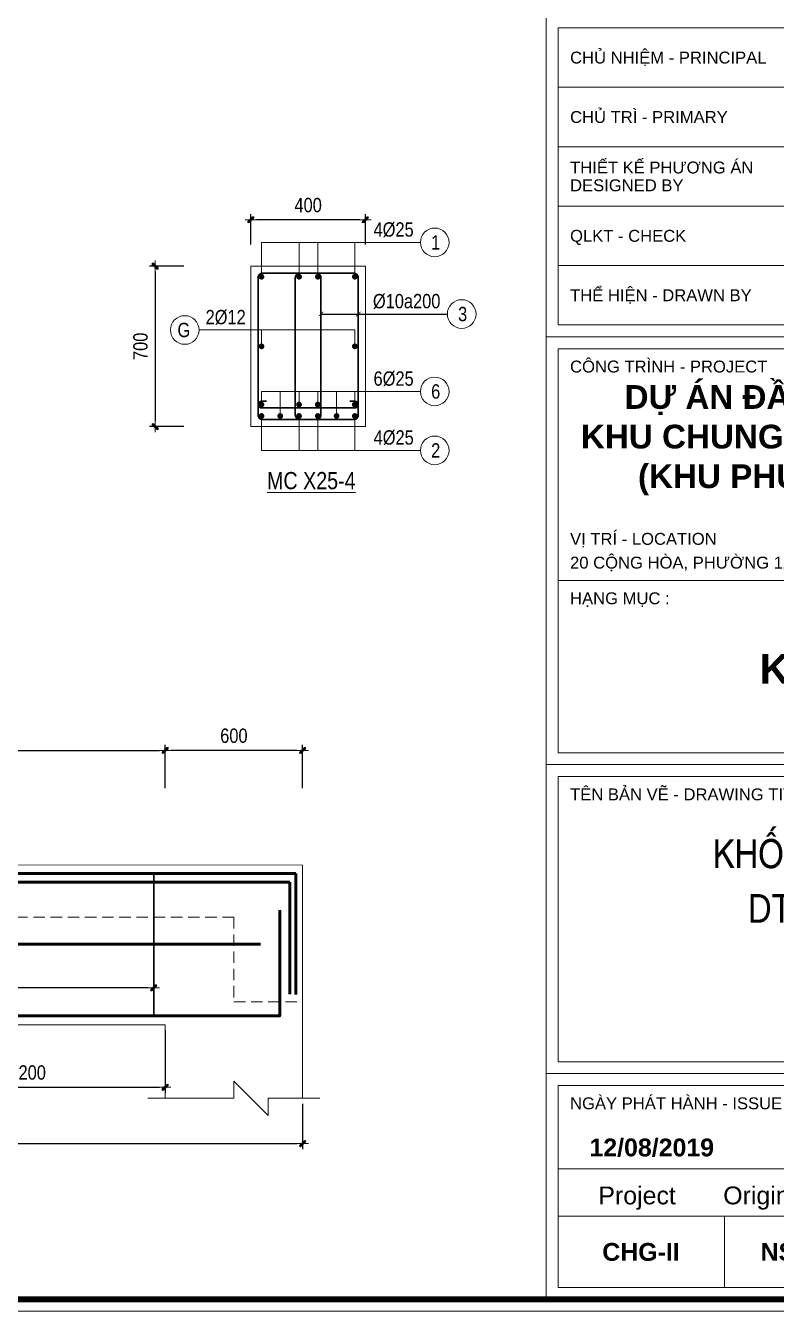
# Model space of a CAD drawing. Header units: millimetres. Extents: x 397144 to 8960116, y 345581 to 674207.
# Drawn here: x 4969192 to 4972467, y 648891 to 654500 of the extents above; entities that cross this region are included whole.
import ezdxf
from ezdxf.enums import TextEntityAlignment as Align
from ezdxf.xclip import XClip

# ---------------------------------------------------------------- set-up
doc = ezdxf.new("R2010")
doc.units = ezdxf.units.MM
doc.header["$XCLIPFRAME"] = 0
doc.header["$PDSIZE"] = -10
doc.linetypes.add('CENTER', pattern=[2, 1.25, -0.25, 0.25, -0.25])
doc.linetypes.add('HIDDEN', pattern=[0.375, 0.25, -0.125])
doc.layers.get('0').update_dxf_attribs({"linetype": 'CONTINUOUS'})
doc.layers.get('Defpoints').update_dxf_attribs({"color": 12, "linetype": 'CONTINUOUS'})
for name, color, linetype, lineweight in [('CDAI', 8, 'CONTINUOUS', 30), ('CHUNHO', 7, 'CENTER', 13), ('CTHEP', 2, 'CONTINUOUS', 50), ('DBAO', 3, 'CONTINUOUS', 20), ('DGIONG', 4, 'CONTINUOUS', 13), ('KTH', 150, 'CONTINUOUS', 5), ('Net khuat', 8, 'HIDDEN', 13), ('STICK', 1, 'CONTINUOUS', 9), ('TEXT', 7, 'CONTINUOUS', 15)]:
    doc.layers.add(name, color=color, linetype=linetype, lineweight=lineweight)
doc.styles.add('CHG_XX_Khung ten$0$A1 BORDER$0$ARIAL', font='arial.ttf')
doc.styles.add('CHG_XX_Khung ten$0$A1 BORDER$0$Arial - Bold', font='arialbd.ttf', dxfattribs={"height": 2.5})
doc.styles.add('CHG_XX_Khung ten$0$title block pccc$0$ARIAL', font='arial.ttf')
doc.styles.add('Star-HelCon', font='VHELVCN_0.TTF')
doc.styles.add('TTP-HelCon', font='VHELVCN_0.TTF')
doc.styles.add('VNI-HELVE-CONDENSE', font='VHELVCN_0.TTF')
doc.dimstyles.new('kc-25', dxfattribs={"dimtxt": 62.5, "dimasz": 20, "dimexe": 20, "dimexo": 50, "dimgap": 25, "dimtad": 3, "dimdec": 0, "dimzin": 0, "dimdsep": 46, "dimtxsty": 'VNI-HELVE-CONDENSE', "dimblk": 'DIM', "dimcen": 2.5, "dimclrd": 256, "dimclre": 154, "dimclrt": 7, "dimaunit": 1, "dimadec": 0, "dimazin": 0, "dimtfac": 1, "dimtdec": 0, "dimtix": 1, "dimtmove": 0, "dimatfit": 3, "dimldrblk": 'DOT', "dimfxl": 1, "dimtolj": 1, "dimtzin": 0, "dimarcsym": 0})
doc.dimstyles.new('TTP-25', dxfattribs={"dimscale": 25, "dimtxt": 2.5, "dimasz": 1, "dimexe": 1, "dimexo": 1, "dimgap": 0.09, "dimtad": 0, "dimdec": 4, "dimrnd": 5, "dimzin": 9, "dimdsep": 46, "dimtxsty": 'TTP-HelCon', "dimblk": 'Stick1', "dimcen": 0.09, "dimdle": 1.5, "dimclrd": 256, "dimclre": 256, "dimclrt": 7, "dimadec": 0, "dimazin": 0, "dimtfac": 1, "dimtdec": 4, "dimtmove": 0, "dimatfit": 3, "dimldrblk": '_ArchTick1', "dimfxl": 1, "dimtvp": 1, "dimtolj": 1, "dimtzin": 0, "dimarcsym": 0})

# ---------------------------------------------------------------- blocks, each defined once
blk = doc.blocks.new('CHG_XX_Khung ten')
for p, q in [((687, 577), (687, 17)), ((687, 179), (824, 179)), ((687, 107), (824, 107)), ((687, 55), (824, 55))]:
    blk.add_line(p, q)
at = {"linetype": 'Continuous'}
for p, q in [((689, 39), (822, 39)), ((716.98, 31), (716.98, 19))]:
    blk.add_line(p, q, dxfattribs=at)
blk.add_lwpolyline([(15, 579), (826, 579), (826, 15), (15, 15)], close=True)
at = {"color": 4, "linetype": 'Continuous', "const_width": 1}
blk.add_lwpolyline([(17, 577), (824, 577), (824, 17), (17, 17)], close=True, dxfattribs=at)
at = {"color": 9, "linetype": 'Continuous'}
for points in [[(822, 221), (689, 221), (689, 231), (822, 231)], [(822, 211), (689, 211), (689, 221), (822, 221)], [(822, 201), (689, 201), (689, 211), (822, 211)], [(822, 191), (689, 191), (689, 201), (822, 201)], [(822, 181), (689, 181), (689, 191), (822, 191)]]:
    blk.add_lwpolyline(points, close=True, dxfattribs=at)
blk.add_lwpolyline([(822, 211), (689, 211), (822, 211)], dxfattribs=at)
at = {"linetype": 'Continuous'}
for points in [[(689, 177), (822, 177), (822, 138), (689, 138)], [(689, 109), (822, 109), (822, 138), (689, 138)], [(689, 105), (822, 105), (822, 57), (689, 57)], [(689, 53), (822, 53), (822, 31), (689, 31)], [(822, 19), (689, 19), (689, 31), (822, 31)]]:
    blk.add_lwpolyline(points, close=True, dxfattribs=at)
for s, style, p in [('CHỦ NHIỆM - PRINCIPAL', 'CHG_XX_Khung ten$0$title block pccc$0$ARIAL', (691, 226)), ('CHỦ TRÌ - PRIMARY', 'CHG_XX_Khung ten$0$title block pccc$0$ARIAL', (691, 216)), ('THIẾT KẾ PHƯƠNG ÁN', 'CHG_XX_Khung ten$0$title block pccc$0$ARIAL', (691, 207.5)), ('DESIGNED BY', 'CHG_XX_Khung ten$0$title block pccc$0$ARIAL', (691, 204.5)), ('QLKT - CHECK', 'CHG_XX_Khung ten$0$title block pccc$0$ARIAL', (691, 196)), ('THỂ HIỆN - DRAWN BY', 'CHG_XX_Khung ten$0$title block pccc$0$ARIAL', (691, 186)), ('CÔNG TRÌNH - PROJECT', 'CHG_XX_Khung ten$0$A1 BORDER$0$ARIAL', (691, 174)), ('VỊ TRÍ - LOCATION', 'CHG_XX_Khung ten$0$A1 BORDER$0$ARIAL', (691, 145)), ('20 CỘNG HÒA, PHƯỜNG 12, QUẬN TÂN BÌNH, TP. HCM', 'CHG_XX_Khung ten$0$A1 BORDER$0$ARIAL', (691, 141)), ('HẠNG MỤC :', 'CHG_XX_Khung ten$0$A1 BORDER$0$ARIAL', (691, 135)), ('TÊN BẢN VẼ - DRAWING TITTLE', 'CHG_XX_Khung ten$0$A1 BORDER$0$ARIAL', (691, 102)), ('NGÀY PHÁT HÀNH - ISSUE DATE', 'CHG_XX_Khung ten$0$A1 BORDER$0$ARIAL', (691, 50))]:
    blk.add_text(s, height=2, dxfattribs=dict(style=style)).set_placement(p, align=Align.MIDDLE_LEFT)
for s, style, p in [('12/08/2019', 'CHG_XX_Khung ten$0$A1 BORDER$0$Arial - Bold', (704.75, 42.57)), ('Project', 'CHG_XX_Khung ten$0$A1 BORDER$0$ARIAL', (702.28, 34.5)), ('Originator', 'CHG_XX_Khung ten$0$A1 BORDER$0$ARIAL', (725.98, 34.5)), ('CHG-II', 'CHG_XX_Khung ten$0$A1 BORDER$0$Arial - Bold', (702.94, 25)), ('NS', 'CHG_XX_Khung ten$0$A1 BORDER$0$Arial - Bold', (725.98, 25))]:
    blk.add_text(s, height=3, dxfattribs=dict(style=style)).set_placement(p, align=Align.MIDDLE_CENTER)
at = {"attachment_point": 2, "style": 'CHG_XX_Khung ten$0$A1 BORDER$0$Arial - Bold'}
for s, insert, char_height, width in [('DỰ ÁN ĐẦU TƯ XÂY DỰNG KINH DOANH\\PKHU CHUNG CƯ - THƯƠNG MẠI - VĂN PHÒNG\\P(KHU PHỨC HỢP CÔNG HÒA GARDEN)', (755.4, 170.88), 4, 159.8745), ('KHỐI NHÀ A , B , C', (754.52, 125.61), 5, 104.1229)]:
    blk.add_mtext(s, dxfattribs=dict(at, insert=insert, char_height=char_height, width=width))
blk = doc.blocks.new('Stick1')
at = {"layer": 'STICK'}
h = blk.add_hatch(color=256, dxfattribs=at)
edge = h.paths.add_edge_path()
edge.add_line((0.3, 0.5), (-0.5, -0.3))
edge.add_arc((-0.4, -0.4), 0.141, 135, 315)
edge.add_line((-0.3, -0.5), (0.5, 0.3))
edge.add_arc((0.4, 0.4), 0.141, 315, 495)
blk.add_line((1, 0), (-1, 0), dxfattribs=at)
blk.add_lwpolyline([(0.3, 0.5), (-0.5, -0.3, 1), (-0.3, -0.5), (0.5, 0.3, 1), (0.3, 0.5, 1)], format="xyb", dxfattribs=at)
blk = doc.blocks.new('*D824')
at = {"layer": 'Defpoints', "color": 0, "transparency": 16777216}
for p in [(4969800.3, 651337.8), (4969800.3, 651148.8), (4970400.3, 651148.8)]:
    blk.add_point(p, dxfattribs=at)
at = {"layer": 'KTH', "lineweight": -2, "transparency": 16777216}
for p, q in [((4969800.3, 651173.8), (4969800.3, 651362.8)), ((4970400.3, 651173.8), (4970400.3, 651362.8)), ((4970375.3, 651337.8), (4969825.3, 651337.8))]:
    blk.add_line(p, q, dxfattribs=at)
at = {"layer": 'KTH', "lineweight": -2, "transparency": 16777216, "xscale": 25, "yscale": 25, "zscale": 25, "rotation": 180}
blk.add_blockref('Stick1', (4969800.3, 651337.8), dxfattribs=at)
at = {"layer": 'KTH', "lineweight": -2, "transparency": 16777216, "xscale": 25, "yscale": 25, "zscale": 25}
blk.add_blockref('Stick1', (4970400.3, 651337.8), dxfattribs=at)
at = {"layer": 'KTH', "color": 7, "transparency": 16777216, "insert": (4970100.3, 651401.7), "char_height": 62.5, "attachment_point": 5, "style": 'TTP-HelCon'}
blk.add_mtext('\\A1;600', dxfattribs=at)
blk = doc.blocks.new('_ArchTick1')
at = {"color": 0, "const_width": 3.81}
blk.add_lwpolyline([(-12.7, -12.7), (12.7, 12.7)], dxfattribs=at)
blk = doc.blocks.new('*D825')
at = {"layer": 'Defpoints', "color": 0, "transparency": 16777216}
for p in [(4967850.3, 650376.1), (4969750.3, 650372.2), (4967850.3, 650302.1)]:
    blk.add_point(p, dxfattribs=at)
at = {"layer": 'KTH', "lineweight": -2, "transparency": 16777216}
for p, q in [((4967850.3, 650351.1), (4967850.3, 650277.1)), ((4969750.3, 650347.2), (4969750.3, 650277.1)), ((4969725.3, 650302.1), (4967875.3, 650302.1))]:
    blk.add_line(p, q, dxfattribs=at)
at = {"layer": 'KTH', "lineweight": -2, "transparency": 16777216, "xscale": 25, "yscale": 25, "zscale": 25, "rotation": 180}
blk.add_blockref('Stick1', (4967850.3, 650302.1), dxfattribs=at)
at = {"layer": 'KTH', "lineweight": -2, "transparency": 16777216, "xscale": 25, "yscale": 25, "zscale": 25}
blk.add_blockref('Stick1', (4969750.3, 650302.1), dxfattribs=at)
at = {"layer": 'KTH', "color": 7, "transparency": 16777216, "insert": (4968800.3, 650372.1), "char_height": 62.5, "attachment_point": 5, "style": 'TTP-HelCon'}
blk.add_mtext('\\A1;4Þ10a150-3', dxfattribs=at)
blk = doc.blocks.new('*D826')
at = {"layer": 'Defpoints', "color": 0, "transparency": 16777216}
for p in [(4969800.3, 651337.8), (4967850.3, 651148.8), (4969800.3, 651148.8)]:
    blk.add_point(p, dxfattribs=at)
at = {"layer": 'KTH', "lineweight": -2, "transparency": 16777216}
for p, q in [((4967850.3, 651173.8), (4967850.3, 651362.8)), ((4969800.3, 651173.8), (4969800.3, 651362.8)), ((4967875.3, 651337.8), (4969775.3, 651337.8))]:
    blk.add_line(p, q, dxfattribs=at)
at = {"layer": 'KTH', "lineweight": -2, "transparency": 16777216, "xscale": 25, "yscale": 25, "zscale": 25, "rotation": 180}
blk.add_blockref('Stick1', (4967850.3, 651337.8), dxfattribs=at)
at = {"layer": 'KTH', "lineweight": -2, "transparency": 16777216, "xscale": 25, "yscale": 25, "zscale": 25}
blk.add_blockref('Stick1', (4969800.3, 651337.8), dxfattribs=at)
at = {"layer": 'KTH', "color": 7, "transparency": 16777216, "insert": (4968825.3, 651401.7), "char_height": 62.5, "attachment_point": 5, "style": 'TTP-HelCon'}
blk.add_mtext('\\A1;1950', dxfattribs=at)
blk = doc.blocks.new('*D815')
at = {"layer": 'Defpoints', "color": 0, "transparency": 16777216}
for p in [(4962048.2, 649820.4), (4970400.3, 649820.4), (4970400.3, 649622.4)]:
    blk.add_point(p, dxfattribs=at)
at = {"layer": 'KTH', "lineweight": -2, "transparency": 16777216}
for p, q in [((4962048.2, 649795.4), (4962048.2, 649597.4)), ((4970400.3, 649795.4), (4970400.3, 649597.4)), ((4962073.2, 649622.4), (4970375.3, 649622.4))]:
    blk.add_line(p, q, dxfattribs=at)
at = {"layer": 'KTH', "lineweight": -2, "transparency": 16777216, "xscale": 25, "yscale": 25, "zscale": 25, "rotation": 180}
blk.add_blockref('Stick1', (4962048.2, 649622.4), dxfattribs=at)
at = {"layer": 'KTH', "lineweight": -2, "transparency": 16777216, "xscale": 25, "yscale": 25, "zscale": 25}
blk.add_blockref('Stick1', (4970400.3, 649622.4), dxfattribs=at)
at = {"layer": 'KTH', "color": 7, "transparency": 16777216, "insert": (4966224.2, 649686.2), "char_height": 62.5, "attachment_point": 5, "style": 'TTP-HelCon'}
blk.add_mtext('\\A1;8350', dxfattribs=at)
blk = doc.blocks.new('*D814')
at = {"layer": 'Defpoints', "color": 0, "transparency": 16777216}
for p in [(4968600.3, 650142.6), (4969800.3, 650142.6), (4969800.3, 649868.3)]:
    blk.add_point(p, dxfattribs=at)
at = {"layer": 'KTH', "lineweight": -2, "transparency": 16777216}
for p, q in [((4968600.3, 650117.6), (4968600.3, 649843.3)), ((4969800.3, 650117.6), (4969800.3, 649843.3)), ((4968625.3, 649868.3), (4969775.3, 649868.3))]:
    blk.add_line(p, q, dxfattribs=at)
at = {"layer": 'KTH', "lineweight": -2, "transparency": 16777216, "xscale": 25, "yscale": 25, "zscale": 25, "rotation": 180}
blk.add_blockref('Stick1', (4968600.3, 649868.3), dxfattribs=at)
at = {"layer": 'KTH', "lineweight": -2, "transparency": 16777216, "xscale": 25, "yscale": 25, "zscale": 25}
blk.add_blockref('Stick1', (4969800.3, 649868.3), dxfattribs=at)
at = {"layer": 'KTH', "color": 7, "transparency": 16777216, "insert": (4969200.3, 649932.2), "char_height": 62.5, "attachment_point": 5, "style": 'TTP-HelCon'}
blk.add_mtext('\\A1;1200', dxfattribs=at)
blk = doc.blocks.new('*D1195')
at = {"layer": 'Defpoints', "color": 0, "ltscale": 500, "transparency": 16777216}
for p in [(4970174.3, 653653.1), (4970174.3, 653519.9), (4970674.3, 653519.9)]:
    blk.add_point(p, dxfattribs=at)
at = {"layer": 'KTH', "lineweight": -2, "ltscale": 500, "transparency": 16777216}
for p, q in [((4970174.3, 653544.9), (4970174.3, 653678.1)), ((4970649.3, 653653.1), (4970199.3, 653653.1)), ((4970674.3, 653544.9), (4970674.3, 653678.1))]:
    blk.add_line(p, q, dxfattribs=at)
at = {"layer": 'KTH', "lineweight": -2, "ltscale": 500, "transparency": 16777216, "xscale": 25, "yscale": 25, "zscale": 25, "rotation": 180}
blk.add_blockref('Stick1', (4970174.3, 653653.1), dxfattribs=at)
at = {"layer": 'KTH', "lineweight": -2, "ltscale": 500, "transparency": 16777216, "xscale": 25, "yscale": 25, "zscale": 25}
blk.add_blockref('Stick1', (4970674.3, 653653.1), dxfattribs=at)
at = {"layer": 'KTH', "color": 7, "ltscale": 500, "transparency": 16777216, "insert": (4970424.3, 653717), "char_height": 62.5, "attachment_point": 5, "style": 'TTP-HelCon'}
blk.add_mtext('\\A1;400', dxfattribs=at)
blk = doc.blocks.new('*D1196')
at = {"layer": 'Defpoints', "color": 0, "ltscale": 500, "transparency": 16777216}
for p in [(4969906.5, 653450.9), (4969756.7, 652750.9), (4969906.5, 652750.9)]:
    blk.add_point(p, dxfattribs=at)
at = {"layer": 'KTH', "lineweight": -2, "ltscale": 500, "transparency": 16777216}
for p, q in [((4969881.5, 653450.9), (4969731.7, 653450.9)), ((4969756.7, 653425.9), (4969756.7, 652775.9)), ((4969881.5, 652750.9), (4969731.7, 652750.9))]:
    blk.add_line(p, q, dxfattribs=at)
at = {"layer": 'KTH', "lineweight": -2, "ltscale": 500, "transparency": 16777216, "xscale": 25, "yscale": 25, "zscale": 25}
for p, rotation in [((4969756.7, 653450.9), 90), ((4969756.7, 652750.9), 270)]:
    blk.add_blockref('Stick1', p, dxfattribs=dict(at, rotation=rotation))
at = {"layer": 'KTH', "color": 7, "ltscale": 500, "transparency": 16777216, "insert": (4969692.8, 653100.9), "char_height": 62.5, "attachment_point": 5, "rotation": 90, "style": 'TTP-HelCon'}
blk.add_mtext('\\A1;700', dxfattribs=at)
blk = doc.blocks.new('DIM')
h = blk.add_hatch(color=1)
h.paths.add_polyline_path([(0.49, 0.29, 1), (0.29, 0.49), (-0.19, 0), (0.19, 0)])
h.paths.add_polyline_path([(0.19, 0), (-0.19, 0), (-0.49, -0.29, 1), (-0.29, -0.49)])
at = {"color": 9}
for p, q in [((-0.19, 0), (-1.5, 0)), ((0.19, 0), (1.5, 0))]:
    blk.add_line(p, q, dxfattribs=at)
at = {"color": 1}
for p, q in [((-0.49, -0.29), (0.29, 0.49)), ((-0.29, -0.49), (0.49, 0.29)), ((-0.19, 0), (0.19, 0))]:
    blk.add_line(p, q, dxfattribs=at)
blk.add_arc((-0.39, -0.39), 0.138, 135, 315, dxfattribs=at)
blk = doc.blocks.new('*D8885')
at = {"layer": 'Defpoints', "color": 0, "transparency": 16777216}
for p in [(5189578.2, 636407.1), (5195528.2, 636407.1), (5189578.2, 636209.1)]:
    blk.add_point(p, dxfattribs=at)
at = {"layer": 'KTH', "lineweight": -2, "transparency": 16777216}
for p, q in [((5189578.2, 636382.1), (5189578.2, 636184.1)), ((5195528.2, 636382.1), (5195528.2, 636184.1)), ((5195503.2, 636209.1), (5189603.2, 636209.1))]:
    blk.add_line(p, q, dxfattribs=at)
at = {"layer": 'KTH', "lineweight": -2, "transparency": 16777216, "xscale": 25, "yscale": 25, "zscale": 25, "rotation": 180}
blk.add_blockref('Stick1', (5189578.2, 636209.1), dxfattribs=at)
at = {"layer": 'KTH', "lineweight": -2, "transparency": 16777216, "xscale": 25, "yscale": 25, "zscale": 25}
blk.add_blockref('Stick1', (5195528.2, 636209.1), dxfattribs=at)
at = {"layer": 'KTH', "color": 7, "transparency": 16777216, "insert": (5192553.2, 636273), "char_height": 62.5, "attachment_point": 5, "style": 'TTP-HelCon'}
blk.add_mtext('\\A1;5950', dxfattribs=at)
blk = doc.blocks.new('AX-24')
at = {"layer": 'CTHEP'}
for points in [[(5212250.31871, 636859.86833), (5212250.31871, 637388.05554), (5189209.16681, 637388.13109)], [(5189267.40577, 637142.5212), (5189267.40577, 636866.13113), (5195699.2967, 636866.10997), (5196279.15845, 636766.10807), (5204880.31517, 636766.07978), (5205454.36068, 636866.07789), (5212188.48587, 636866.05575), (5212188.48587, 637288.93126)]]:
    blk.add_lwpolyline(points, dxfattribs=at)
at = {"layer": 'DBAO'}
for points in [[(5189629.16681, 637735.52543), (5189629.16681, 637427.13109), (5195805.6519, 637426.97332)], [(5189629.16681, 636407.13109), (5189629.16681, 636827.13109), (5195680.29063, 636827.10119)]]:
    blk.add_lwpolyline(points, dxfattribs=at)
at = {"layer": 'Net khuat', "ltscale": 200}
blk.add_lwpolyline([(5189179.16681, 636827.13109), (5189179.16681, 636827.13109), (5189479.16681, 636827.13109), (5189479.16681, 637197.13109), (5212330.31656, 637197.0553)], dxfattribs=at)
at = {"layer": 'KTH'}
dim = blk.add_linear_dim(base=(5189578.22142, 636209.15), p1=(5195528.22142, 636407.12787), p2=(5189578.22142, 636407.13109), dimstyle='TTP-25', override={"dimtmove": 1}, dxfattribs=at)
dim.commit()
dim.dimension.update_dxf_attribs({"geometry": '*D8885', "text_midpoint": (5192553.22142, 636272.98333)})

msp = doc.modelspace()

# ---------------------------------------------------------------- block references
at = {"layer": 'CDAI'}
ref = msp.add_blockref('AX-24', (-219328.79479, 13182.20436), dxfattribs=at)
XClip(ref).set_block_clipping_path([(5195431.0983060338, 635760.3728945049), (5212458.2112679482, 638174.9767266086)])
at = {"layer": 'KTH', "ltscale": 0.8, "xscale": 25.92478421702978, "yscale": 25.92478421702978, "zscale": 25.92478421702978}
msp.add_blockref('CHG_XX_Khung ten', (4953653.34321, 648501.85593), dxfattribs=at)

# ---------------------------------------------------------------- next in the draw order: linework, layer by layer
at = {"layer": 'CDAI', "ltscale": 52.5}
msp.add_line((4969750.26965, 650805.44696), (4969750.26965, 650179.44494), dxfattribs=at)
at = {"layer": 'CDAI'}
for points in [[(4970224.27648, 653419.64043), (4970624.27648, 653419.64043, -0.4142135624), (4970643.02648, 653400.89043), (4970643.02648, 652800.89043, -0.4142135624), (4970624.27648, 652782.14043), (4970224.27648, 652782.14043, -0.4142135624), (4970205.52648, 652800.89043), (4970205.52648, 653400.89043, -0.4142135624)], [(4970387.02648, 653419.64043), (4970461.52648, 653419.64043, -0.4142135624), (4970480.27648, 653400.89043), (4970480.27648, 652800.89043, -0.4142135624), (4970461.52648, 652782.14043), (4970387.02648, 652782.14043, -0.4142135624), (4970368.27648, 652800.89043), (4970368.27648, 653400.89043, -0.4142135624)]]:
    msp.add_lwpolyline(points, format="xyb", close=True, dxfattribs=at)
msp.add_lwpolyline([(4970242.44647, 652862.14043), (4970220.52648, 652862.14043, 0.4142135624), (4970205.52648, 652847.14043), (4970205.52648, 652847.14043, 0.4142135624), (4970220.52648, 652832.14043), (4970628.02648, 652832.14043, 0.4142135624), (4970643.02648, 652847.14043), (4970643.02648, 652847.14043, 0.4142135624), (4970628.02648, 652862.14043), (4970606.10648, 652862.14043)], format="xyb", dxfattribs=at)
at = {"layer": 'CTHEP'}
for p, q in [((4970370.29615, 650273.33494), (4970370.29615, 650801.44313)), ((4967850.26965, 650762.60973), (4970343.81557, 650762.61791)), ((4970343.81557, 650762.61791), (4970343.81557, 650273.81792)), ((4961935.04127, 650492.58257), (4970215.95008, 650492.54046))]:
    msp.add_line(p, q, dxfattribs=at)
at = {"layer": 'CTHEP', "const_width": 12.5}
for points in [[(4970214.27648, 653404.64043, 1), (4970226.77648, 653404.64043, 1)], [(4970378.27648, 653404.64043, 1), (4970390.77648, 653404.64043, 1)], [(4970460.27648, 653404.64043, 1), (4970472.77648, 653404.64043, 1)], [(4970621.77648, 653404.64043, 1), (4970634.27648, 653404.64043, 1)], [(4970226.77648, 653100.89043, -1), (4970214.27648, 653100.89043, -1)], [(4970621.77648, 653100.89043, 1), (4970634.27648, 653100.89043, 1)], [(4970214.27648, 652847.14043, 1), (4970226.77648, 652847.14043, 1)], [(4970378.27648, 652847.14043, 1), (4970390.77648, 652847.14043, 1)], [(4970460.27648, 652847.14043, 1), (4970472.77648, 652847.14043, 1)], [(4970621.77648, 652847.14043, 1), (4970634.27648, 652847.14043, 1)], [(4970214.27648, 652797.14043, 1), (4970226.77648, 652797.14043, 1)], [(4970296.27648, 652797.14043, 1), (4970308.77648, 652797.14043, 1)], [(4970378.27648, 652797.14043, 1), (4970390.77648, 652797.14043, 1)], [(4970460.27648, 652797.14043, 1), (4970472.77648, 652797.14043, 1)], [(4970542.27648, 652797.14043, 1), (4970554.77648, 652797.14043, 1)], [(4970621.77648, 652797.14043, 1), (4970634.27648, 652797.14043, 1)]]:
    msp.add_lwpolyline(points, format="xyb", close=True, dxfattribs=at)
at = {"layer": 'CTHEP'}
for points in [[(4970370.29615, 650801.44313), (4954930.29184, 650801.49375), (4954930.29184, 650275.0005)], [(4955007.3198, 650718.48374), (4955007.3198, 650279.49342), (4961699.66115, 650279.47141), (4962300.29422, 650179.46944), (4970300.29615, 650179.44313), (4970300.29615, 650640.6003)]]:
    msp.add_lwpolyline(points, dxfattribs=at)
at = {"layer": 'DBAO', "flags": 128}
for points in [[(4970174.27648, 653450.89043), (4970674.27648, 653450.89043)], [(4970674.27648, 653450.89043), (4970674.27648, 652750.89043), (4970174.27648, 652750.89043), (4970174.27648, 653450.89043)]]:
    msp.add_lwpolyline(points, dxfattribs=at)
at = {"layer": 'DBAO'}
for points in [[(4962048.19908, 650840.31806), (4970400.29616, 650836.84619), (4970400.29616, 650240.44313), (4970400.29616, 650240.44313), (4970400.29616, 649820.44313)], [(4962300.29422, 649820.21327), (4962300.29422, 650140.21327), (4969800.26863, 650140.44696), (4969800.26536, 649820.4462)]]:
    msp.add_lwpolyline(points, dxfattribs=at)
at = {"layer": 'DGIONG'}
for p, q in [((4970220.52648, 653404.64043), (4970220.52648, 653554.64043)), ((4970220.52648, 653554.64043), (4970914.27648, 653554.64043)), ((4970384.52648, 653404.64043), (4970384.52648, 653554.64043)), ((4970466.52648, 653404.64043), (4970466.52648, 653554.64043)), ((4970628.02648, 653404.64043), (4970628.02648, 653554.64043)), ((4970628.02648, 653172.27221), (4969948.47896, 653172.27221)), ((4970220.52648, 653100.89043), (4970220.52648, 653172.27221)), ((4970628.02648, 653100.89043), (4970628.02648, 653172.27221)), ((4970220.52648, 652904.10822), (4970914.27648, 652904.10822)), ((4970220.52648, 652847.14043), (4970220.52648, 652904.10822)), ((4970302.52648, 652797.14043), (4970302.52648, 652904.10822)), ((4970384.52648, 652847.14043), (4970384.52648, 652904.10822)), ((4970466.52648, 652847.14043), (4970466.52648, 652904.10822)), ((4970548.52648, 652797.14043), (4970548.52648, 652904.10822)), ((4970628.02648, 652847.14043), (4970628.02648, 652904.10822)), ((4970220.52648, 652647.14043), (4970220.52648, 652797.14043)), ((4970384.52648, 652647.14043), (4970384.52648, 652797.14043)), ((4970466.52648, 652647.14043), (4970466.52648, 652797.14043)), ((4970628.02648, 652647.14043), (4970628.02648, 652797.14043)), ((4970220.52648, 652647.14043), (4970914.27648, 652647.14043))]:
    msp.add_line(p, q, dxfattribs=at)
msp.add_lwpolyline([(4969725.26965, 649820.44696), (4970100.29615, 649820.44313), (4970100.29615, 649895.44313), (4970250.29615, 649745.44313), (4970250.29615, 649820.44313), (4970475.29616, 649820.44313)], dxfattribs=at)
for centre in [(4970976.77648, 653554.64043), (4971094.36438, 653241.94205), (4969885.97896, 653172.27221), (4970976.77648, 652904.10822), (4970976.77648, 652647.14043)]:
    msp.add_circle(centre, 62.5, dxfattribs=at)
at = {"layer": 'Net khuat', "ltscale": 200}
msp.add_lwpolyline([(4955500.29423, 650240.38696), (4955500.29423, 650610.49155), (4970100.29616, 650610.44313), (4970100.29616, 650240.44313), (4970100.29616, 650240.44313), (4970400.29616, 650240.44313)], dxfattribs=at)

# ---------------------------------------------------------------- next in the draw order: texts
at = {"layer": 'CHUNHO', "style": 'Star-HelCon'}
for s, p in [('KHOÁI A - CHI TIEÁT DAÀM TAÀNG 1', (4973250.031, 650825.10093)), ('DT1-AX-18 ÑEÁN DT1-AX-22', (4973250.031, 650586.04347))]:
    msp.add_text(s, height=125, dxfattribs=at).set_placement(p, align=Align.CENTER)
at = {"layer": 'TEXT', "style": 'TTP-HelCon'}
for s, p in [('4Þ25', (4970709.73481, 653579.64043)), ('Þ10a200', (4970706.96069, 653266.94205)), ('2Þ12', (4969976.77062, 653197.27221)), ('6Þ25', (4970709.73481, 652929.10822)), ('4Þ25', (4970710.00015, 652672.14043))]:
    msp.add_text(s, height=62.5, dxfattribs=at).set_placement(p)
at = {"layer": 'TEXT', "style": 'Star-HelCon'}
for s, p in [('1', (4970980.94314, 653554.64043)), ('3', (4971098.53105, 653241.94205)), ('G', (4969881.81229, 653172.27221)), ('6', (4970980.94314, 652904.10822)), ('2', (4970980.94314, 652647.14043))]:
    msp.add_text(s, height=62.5, dxfattribs=at).set_placement(p, align=Align.MIDDLE)
at = {"layer": 'TEXT', "style": 'TTP-HelCon'}
msp.add_text('%%UMC X25-4', height=75, dxfattribs=at).set_placement((4970438.15276, 652477.59689), align=Align.CENTER)

# ---------------------------------------------------------------- next in the draw order: dimensions: what is measured, and where the dimension line sits
at = {"layer": 'KTH', "ltscale": 500}
dim = msp.add_linear_dim(base=(4970174.27648, 653653.14043), p1=(4970674.27648, 653519.90237), p2=(4970174.27648, 653519.90237), text='400', dimstyle='TTP-25', override={"dimtxsty": 'TTP-HelCon'}, dxfattribs=at)
dim.commit()
dim.dimension.update_dxf_attribs({"geometry": '*D1195', "text_midpoint": (4970424.27648, 653716.97376)})
dim = msp.add_linear_dim(base=(4969756.65624, 652750.89043), p1=(4969906.48906, 653450.89043), p2=(4969906.48906, 652750.89043), angle=90, dimstyle='TTP-25', override={"dimtxsty": 'TTP-HelCon'}, dxfattribs=at)
dim.commit()
dim.dimension.update_dxf_attribs({"geometry": '*D1196', "text_midpoint": (4969692.82291, 653100.89043)})
at = {"layer": 'KTH'}
dim = msp.add_linear_dim(base=(4969800.26965, 651337.8413), p1=(4967850.26965, 651148.8413), p2=(4969800.26965, 651148.8413), angle=180, dimstyle='TTP-25', override={"dimtmove": 1}, dxfattribs=at)
dim.commit()
dim.dimension.update_dxf_attribs({"geometry": '*D826', "text_midpoint": (4968825.26965, 651401.67464)})
for base, p1, p2, picture, middle in [((4969800.26965, 651337.8413), (4970400.29616, 651148.83747), (4969800.26965, 651148.8413), '*D824', (4970100.2829, 651401.67464)), ((4969800.26699, 649868.33765), (4968600.26699, 650142.56985), (4969800.26699, 650142.5555), '*D814', (4969200.26699, 649932.17099)), ((4970400.29616, 649622.40909), (4962048.19908, 649820.38696), (4970400.29616, 649820.44313), '*D815', (4966224.24762, 649686.24242))]:
    dim = msp.add_linear_dim(base=base, p1=p1, p2=p2, dimstyle='TTP-25', override={"dimtmove": 1}, dxfattribs=at)
    dim.commit()
    dim.dimension.update_dxf_attribs({"geometry": picture, "text_midpoint": middle})
dim = msp.add_linear_dim(base=(4967850.26965, 650302.14202), p1=(4969750.26965, 650372.15521), p2=(4967850.26965, 650376.14203), angle=180, text='4Þ10a150-3', dimstyle='TTP-25', override={"dimtmove": 1}, dxfattribs=at)
dim.commit()
dim.dimension.update_dxf_attribs({"geometry": '*D825', "text_midpoint": (4968800.26965, 650372.05869)})

# ---------------------------------------------------------------- next in the draw order: leaders
at = {"layer": 'DGIONG'}
for points in [[(4970480.27648, 653241.94205), (4970861.23849, 653241.94205)], [(4970643.02648, 653241.94205), (4971031.86438, 653241.94205)]]:
    msp.add_leader(points, dimstyle='kc-25', override={"dimtad": 0, "dimldrblk": 'ArchTick', "dimfxl": 100, "dimarcsym": 1}, dxfattribs=at)

doc.saveas('drawing.dxf')
